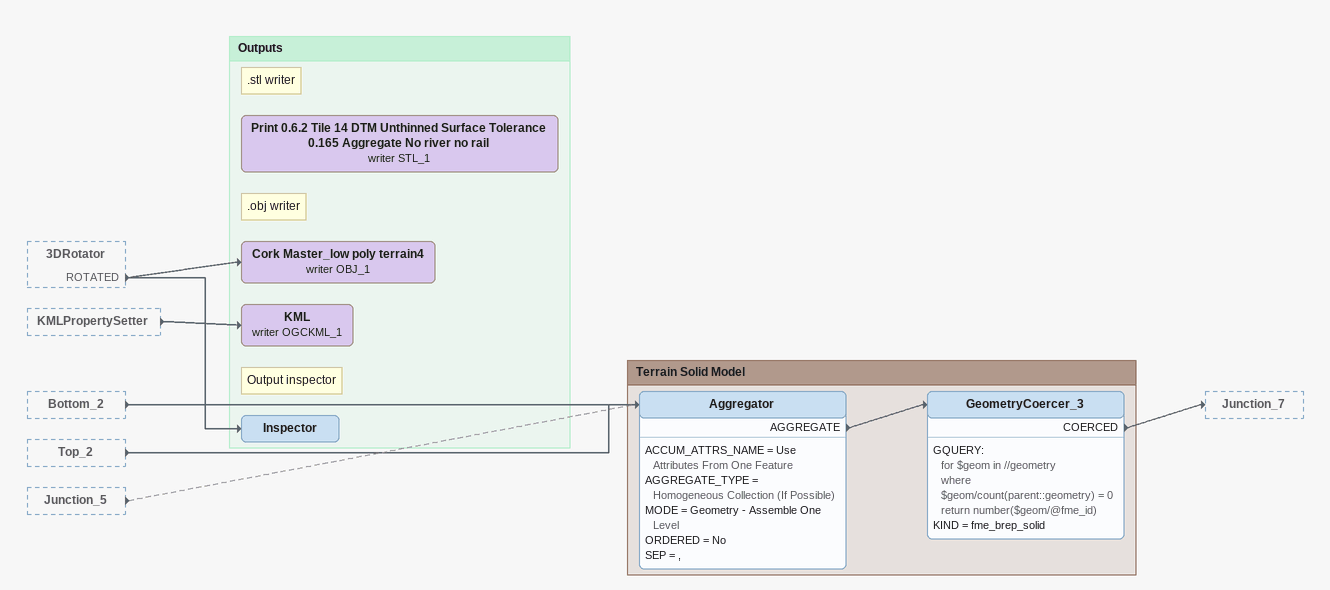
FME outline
3DRotator [outside]
    ROTATED -> Cork Master_low poly terrain4 (writer OBJ_1)
    ROTATED -> Inspector
KMLPropertySetter [outside]
    -> KML (writer OGCKML_1)
Bottom_2 [outside]
    -> Aggregator
Top_2 [outside]
    -> Aggregator
Junction_5 [outside]
    -> Aggregator [off]

Bookmark: Outputs
KML (writer OGCKML_1)
Note: .obj writer
Cork Master_low poly terrain4 (writer OBJ_1)
Note: Output inspector
Inspector
Note: .stl writer
Print 0.6.2 Tile 14 DTM Unthinned Surface Tolerance 0.165 Aggregate No river no rail (writer STL_1)

Bookmark: Terrain Solid Model
Aggregator
    ACCUM_ATTRS_NAME = Use Attributes From One Feature
    AGGREGATE_TYPE = Homogeneous Collection (If Possible)
    MODE = Geometry - Assemble One Level
    ORDERED = No
    SEP = ,
    AGGREGATE -> GeometryCoercer_3
GeometryCoercer_3
    GQUERY:
      for $geom in //geometry
      where $geom/count(parent::geometry) = 0
      return number($geom/@fme_id)
    KIND = fme_brep_solid
    COERCED -> Junction_7
